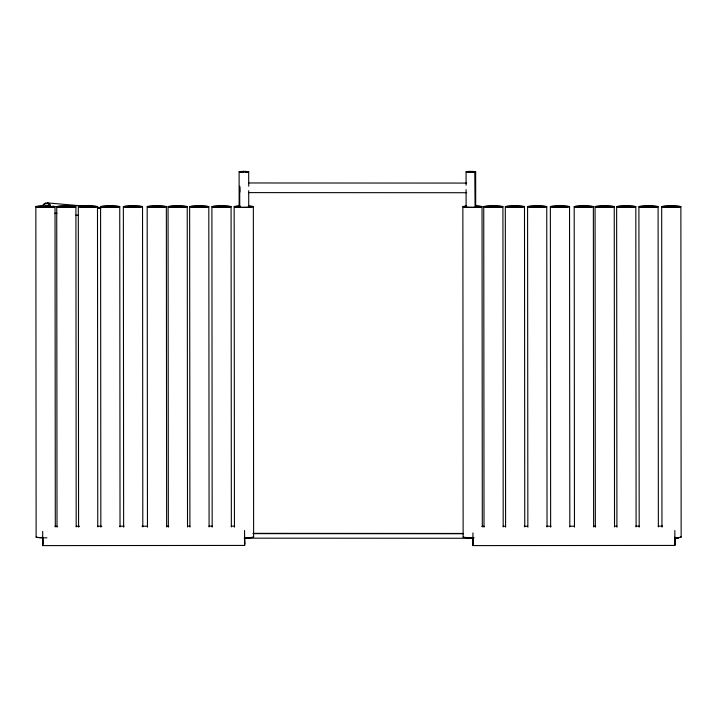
<?xml version="1.0" encoding="UTF-8"?>
<svg xmlns="http://www.w3.org/2000/svg" width="717" height="717" viewBox="0 0 717 717"><rect width="100%" height="100%" fill="white"/><g stroke="black" fill="none" stroke-linecap="round" stroke-linejoin="round"><path stroke-width="1.08" d="M42.778 538.969L42.778 537.311M244.667 538.799L244.667 537.141M472.942 532.937L472.951 537.938M473.041 538.969L473.041 537.311M674.93 538.799L674.93 537.141M42.778 541.236L42.769 538.584M42.679 531.422L42.697 542.402M239.55 187.495L239.55 186.411M239.612 189.36L239.612 188.078M244.578 530.499L244.578 537.768M244.667 541.066L244.658 538.413M473.041 541.236L473.041 538.584M674.93 541.066L674.93 538.413M674.84 530.499L674.849 540.143M42.769 540.573L42.733 545.601L244.622 545.431L244.649 542.079M239.612 190.489L239.612 189.163M244.658 542.984L244.658 540.403M473.032 543.154L473.032 540.573M674.921 542.984L674.921 540.403M42.76 542.249L42.733 544.391L42.688 537.687M239.603 191.43L239.612 190.148M473.032 542.249L472.996 545.601L674.894 545.431L674.921 542.079M239.603 190.973L239.577 192.613L239.559 191.287M678.165 537.553L678.148 538.368L674.796 538.368M244.649 543.316L244.622 544.212L244.605 542.85M473.023 543.486L472.996 544.391L472.969 541.586M674.912 543.316L674.876 543.809M239.595 191.582L239.559 190.561M678.157 537.858L678.148 538.368M239.137 207.536L239.111 171.811L241.342 171.506M246.487 171.506L248.691 171.713L246.46 172.008M466.086 185.201L466.077 171.713L471.526 171.399M475.084 207.437L474.779 171.632M473.453 171.506L475.658 171.802L473.426 172.008M240.007 171.641L241.315 172.017M247.24 171.955L248.082 171.802L247.266 171.56M467.529 171.569L466.955 171.883M240.078 171.542L242.301 171.462M474.69 171.981L472.467 172.053M245.501 172.053L246.827 172.044M467.941 171.471L470.262 171.399M242.077 171.426L245.77 171.417M245.725 172.098L243.242 172.125M468.999 172.098L472.691 172.098M99.394 208.324L100.694 208.342M243.296 171.399L244.56 171.399M470.209 172.125L471.472 172.125M248.53 182.969L466.624 183.077M248.521 192.613L466.615 192.721M98.337 207.697L100.739 207.67M98.211 208.369L99.475 208.369M54.994 526.296L57.226 526.287M76.19 526.278L79.533 526.269M97.378 526.26L101.841 526.251M119.685 526.233L124.149 526.233M141.993 526.215L147.577 526.215M166.532 526.197L168.764 526.197M187.729 526.179L189.96 526.179M208.925 526.161L212.268 526.161M231.232 526.144L234.576 526.144M481.914 526.296L484.145 526.296M503.101 526.278L505.333 526.278M524.297 526.26L527.64 526.26M546.605 526.242L551.068 526.233M570.033 526.224L574.496 526.215M593.452 526.197L595.684 526.197M614.648 526.179L616.88 526.179M635.836 526.161L639.188 526.161M658.152 526.144L662.607 526.144M253.164 533.34L463.424 533.448M253.164 533.645L463.424 533.753M244.21 538.162L473.489 538.27M471.436 171.444L472.736 171.417M242.032 172.098L243.332 172.08M472.503 171.462L474.717 171.533M467.905 172.053L469.232 172.053M245.537 171.462L246.863 171.471M242.265 172.053L239.111 171.811M467.018 171.981L468.282 172.017M47.376 202.893L84.068 206.102M54.797 213.218L57.019 213.415M75.921 215.064L78.144 215.261M467.502 171.955L466.077 171.811M674.894 545.431L674.858 541.416M472.996 545.601L472.978 543.02M244.622 545.431L244.596 541.416M42.733 545.601L42.715 543.02M674.867 543.871L674.84 537.517M472.96 539.767L472.96 542.402M244.587 539.596L244.587 542.231M239.55 189.638L239.55 190.964M472.951 537.687L472.951 540.313M244.578 537.517L244.578 540.143M239.55 189.906L239.621 186.859M680.872 206.577L681.15 537.015M661.692 206.774L661.961 527.138M658.089 206.577L658.358 526.932M638.91 206.774L639.179 527.138M635.818 206.577L636.096 526.932M616.638 206.774L616.916 527.138M614.245 206.577L614.523 526.932M595.065 206.774L595.343 527.138M593.362 206.577L593.631 526.932M574.183 206.774L574.46 527.138M569.54 206.577L569.818 526.932M550.36 206.774L550.638 527.138M546.757 206.577L547.035 526.932M527.578 206.774L527.855 527.138M524.494 206.577L524.763 526.932M505.315 206.774L505.593 527.138M502.922 206.577L503.191 526.932M483.742 206.774L484.011 527.138M482.039 206.577L482.308 526.932M475.658 171.713L475.694 207.428M466.086 189.673L466.104 207.536M462.859 206.774L463.137 537.212M253.343 206.577L253.621 537.015M248.691 171.713L248.709 186.223M248.709 190.686L248.727 207.428M239.72 186.312L239.738 207.527M234.163 206.774L234.441 527.138M231.08 206.577L231.349 526.932M211.9 206.774L212.169 527.138M208.808 206.577L209.086 526.932M189.638 206.774L189.906 527.138M187.236 206.577L187.513 526.932M168.056 206.774L168.334 527.138M166.353 206.577L166.631 526.932M147.173 206.774L147.451 527.138M142.531 206.577L142.808 526.932M123.36 206.774L123.629 527.138M119.748 206.577L120.026 526.932M100.577 206.774L100.846 527.138M97.485 206.577L97.763 526.932M78.305 206.774L78.583 527.138M75.912 206.577L76.181 526.932M56.733 206.774L57.01 527.138M55.03 206.577L55.299 526.932M35.85 206.774L36.128 537.212M239.541 187.451L239.541 188.714M42.249 206.935A4.831 4.445 -85 0 1 51.068 207.141M97.36 207.338A4.831 4.445 -85 0 1 100.613 208.378M42.796 207.025A4.221 3.89 -85 0 1 50.504 207.204M98.426 207.975A4.221 3.89 -85 0 1 99.403 208.28M676.454 538.091A2.42 2.42 0 0 1 675.826 538.135M249.677 206.093A9.662 0.735 0 0 1 250.251 207.213A9.662 0.735 0 0 1 235.579 207.07A9.662 0.735 0 0 1 240.096 206.003M251.819 537.356A8.443 0.636 0 0 1 245.097 537.75M248.933 206.164A8.443 0.636 0 0 1 249.955 207.105A8.443 0.636 0 0 1 237.497 207.114A8.443 0.636 0 0 1 238.644 206.173M252.984 536.836A9.662 0.735 0 0 1 245.25 537.84M679.349 537.356A8.443 0.636 0 0 1 674.751 537.705M680.505 536.836A9.662 0.735 0 0 1 675.217 537.786M476.187 206.003A9.662 0.735 0 0 1 480.569 207.07A9.662 0.735 0 0 1 465.88 207.222A9.662 0.735 0 0 1 466.597 206.102M473.946 537.84A9.662 0.735 0 0 1 463.818 536.836M473.794 537.75A8.443 0.636 0 0 1 464.912 537.365M475.721 206.084A8.443 0.636 0 0 1 479.915 206.971A8.443 0.636 0 0 1 467.869 207.222A8.443 0.636 0 0 1 465.772 206.29M53.139 206.227A9.662 0.735 0 0 1 50.109 207.312A9.662 0.735 0 0 1 36.388 206.944A9.662 0.735 0 0 1 43.396 205.967M45.063 205.949A9.662 0.735 0 0 1 49.177 206.003M46.937 537.84A9.662 0.735 0 0 1 44.409 537.84M43.585 537.831A9.662 0.735 0 0 1 36.809 536.836M52.162 206.281A8.443 0.636 0 0 1 49.939 207.213A8.443 0.636 0 0 1 37.929 206.971A8.443 0.636 0 0 1 42.249 206.084M44.373 206.048A8.443 0.636 0 0 1 50.611 206.164M42.446 537.705A8.443 0.636 0 0 1 37.902 537.365M487.408 207.258A9.662 0.735 0 0 0 502.904 206.765A9.662 0.735 0 0 0 489.675 206.003A9.662 0.735 0 0 0 487.408 207.258M488.152 207.186A8.443 0.636 0 0 0 501.703 206.756A8.443 0.636 0 0 0 490.141 206.084A8.443 0.636 0 0 0 488.152 207.186M665.358 207.258A9.662 0.735 0 0 0 680.854 206.765A9.662 0.735 0 0 0 667.626 206.003A9.662 0.735 0 0 0 665.358 207.258M666.102 207.186A8.443 0.636 0 0 0 679.644 206.756A8.443 0.636 0 0 0 668.083 206.084A8.443 0.636 0 0 0 666.102 207.186M577.848 207.258A9.662 0.735 0 0 0 593.344 206.765A9.662 0.735 0 0 0 580.116 206.003A9.662 0.735 0 0 0 577.848 207.258M578.601 207.186A8.443 0.636 0 0 0 592.143 206.756A8.443 0.636 0 0 0 580.582 206.084A8.443 0.636 0 0 0 578.601 207.186M508.98 207.258A9.662 0.735 0 0 0 524.486 206.765A9.662 0.735 0 0 0 511.248 206.003A9.662 0.735 0 0 0 508.98 207.258M509.733 207.186A8.443 0.636 0 0 0 523.276 206.756A8.443 0.636 0 0 0 511.714 206.084A8.443 0.636 0 0 0 509.733 207.186M598.731 207.258A9.662 0.735 0 0 0 614.236 206.765A9.662 0.735 0 0 0 600.998 206.003A9.662 0.735 0 0 0 598.731 207.258M599.484 207.186A8.443 0.636 0 0 0 613.026 206.756A8.443 0.636 0 0 0 601.464 206.084A8.443 0.636 0 0 0 599.484 207.186M620.313 207.258A9.662 0.735 0 0 0 635.809 206.765A9.662 0.735 0 0 0 622.58 206.003A9.662 0.735 0 0 0 620.313 207.258M621.056 207.186A8.443 0.636 0 0 0 634.599 206.756A8.443 0.636 0 0 0 623.037 206.084A8.443 0.636 0 0 0 621.056 207.186M531.252 207.258A9.662 0.735 0 0 0 546.748 206.765A9.662 0.735 0 0 0 533.52 206.003A9.662 0.735 0 0 0 531.252 207.258M531.996 207.186A8.443 0.636 0 0 0 545.538 206.756A8.443 0.636 0 0 0 533.977 206.084A8.443 0.636 0 0 0 531.996 207.186M554.035 207.258A9.662 0.735 0 0 0 569.531 206.765A9.662 0.735 0 0 0 556.302 206.003A9.662 0.735 0 0 0 554.035 207.258M554.779 207.186A8.443 0.636 0 0 0 568.321 206.756A8.443 0.636 0 0 0 556.759 206.084A8.443 0.636 0 0 0 554.779 207.186M642.575 207.258A9.662 0.735 0 0 0 658.072 206.765A9.662 0.735 0 0 0 644.843 206.003A9.662 0.735 0 0 0 642.575 207.258M643.319 207.186A8.443 0.636 0 0 0 656.862 206.756A8.443 0.636 0 0 0 645.3 206.084A8.443 0.636 0 0 0 643.319 207.186M150.839 207.258A9.662 0.735 0 0 0 166.344 206.765A9.662 0.735 0 0 0 153.106 206.003A9.662 0.735 0 0 0 150.839 207.258M151.592 207.186A8.443 0.636 0 0 0 165.134 206.756A8.443 0.636 0 0 0 153.572 206.084A8.443 0.636 0 0 0 151.592 207.186M171.73 207.258A9.662 0.735 0 0 0 187.227 206.765A9.662 0.735 0 0 0 173.998 206.003A9.662 0.735 0 0 0 171.73 207.258M172.474 207.186A8.443 0.636 0 0 0 186.017 206.756A8.443 0.636 0 0 0 174.455 206.084A8.443 0.636 0 0 0 172.474 207.186M193.303 207.258A9.662 0.735 0 0 0 208.799 206.765A9.662 0.735 0 0 0 195.571 206.003A9.662 0.735 0 0 0 193.303 207.258M194.047 207.186A8.443 0.636 0 0 0 207.589 206.756A8.443 0.636 0 0 0 196.028 206.084A8.443 0.636 0 0 0 194.047 207.186M215.566 207.258A9.662 0.735 0 0 0 231.062 206.765A9.662 0.735 0 0 0 217.834 206.003A9.662 0.735 0 0 0 215.566 207.258M216.31 207.186A8.443 0.636 0 0 0 229.861 206.756A8.443 0.636 0 0 0 218.291 206.084A8.443 0.636 0 0 0 216.31 207.186M127.026 207.258A9.662 0.735 0 0 0 142.522 206.765A9.662 0.735 0 0 0 129.293 206.003A9.662 0.735 0 0 0 127.026 207.258M127.769 207.186A8.443 0.636 0 0 0 141.312 206.756A8.443 0.636 0 0 0 129.75 206.084A8.443 0.636 0 0 0 127.769 207.186M104.243 207.258A9.662 0.735 0 0 0 119.739 206.765A9.662 0.735 0 0 0 106.51 206.003A9.662 0.735 0 0 0 104.243 207.258M104.987 207.186A8.443 0.636 0 0 0 118.529 206.756A8.443 0.636 0 0 0 106.967 206.084A8.443 0.636 0 0 0 104.987 207.186M81.98 207.258A9.662 0.735 0 0 0 97.476 206.765A9.662 0.735 0 0 0 84.248 206.003A9.662 0.735 0 0 0 81.98 207.258M82.724 207.186A8.443 0.636 0 0 0 96.266 206.756A8.443 0.636 0 0 0 84.705 206.084A8.443 0.636 0 0 0 82.724 207.186M60.398 207.258A9.662 0.735 0 0 0 75.903 206.765A9.662 0.735 0 0 0 62.666 206.003A9.662 0.735 0 0 0 60.398 207.258M61.151 207.186A8.443 0.636 0 0 0 74.693 206.756A8.443 0.636 0 0 0 63.132 206.084A8.443 0.636 0 0 0 61.151 207.186"/></g></svg>
